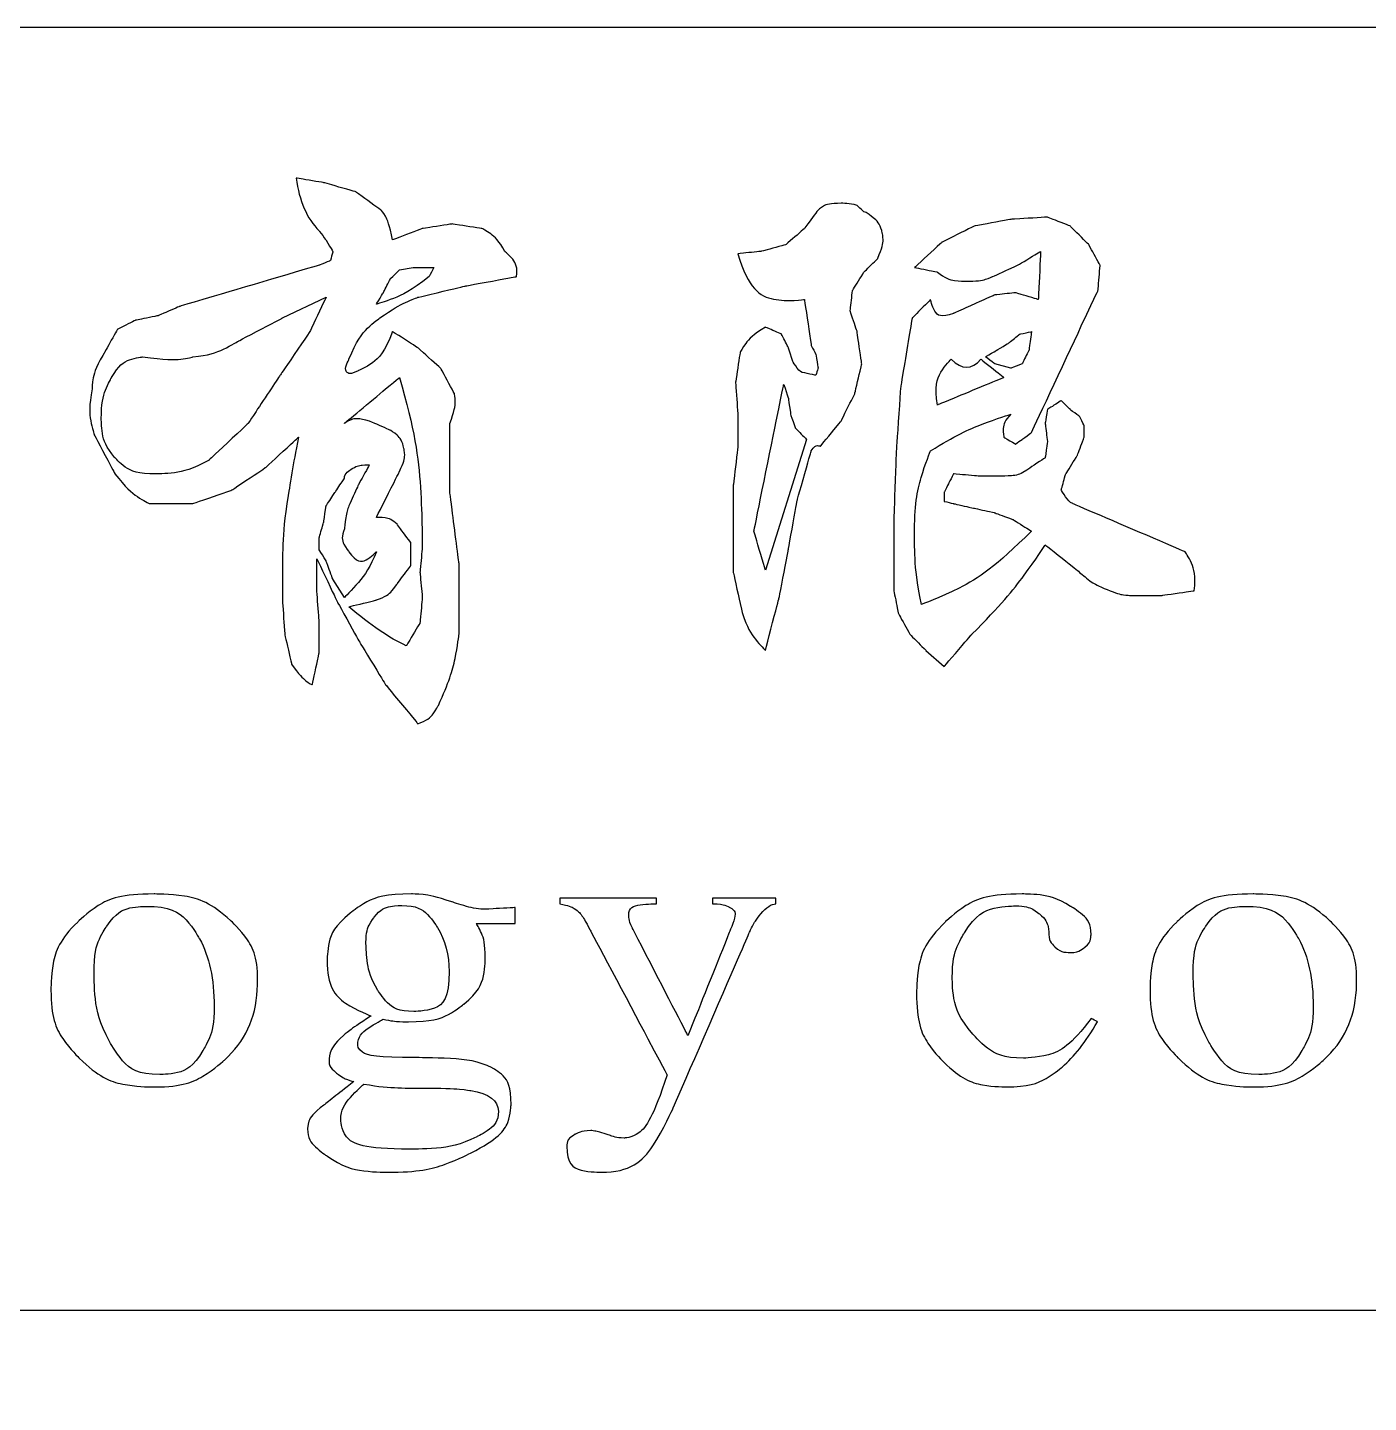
# Model space of a CAD drawing. Header units: millimetres. Extents: x 538 to 2776, y 409 to 1056.
# Drawn here: x 970.41 to 979.95, y 420.96 to 430.74 of the extents above; entities that cross this region are included whole.
import ezdxf

# ---------------------------------------------------------------- set-up
doc = ezdxf.new("R2010")
doc.units = ezdxf.units.MM
doc.layers.add('DWG', color=7, linetype='Continuous')
doc.layers.add('layer 1', color=7, linetype='Continuous')

msp = doc.modelspace()

# ---------------------------------------------------------------- linework, layer by layer
at = {"layer": 'DWG', "linetype": 'ByBlock'}
msp.add_lwpolyline([(988.7912, 430.7424), (919.3691, 430.7424, 0.414214), (919.167, 430.5403), (919.167, 408.5864)], format="xyb", dxfattribs=at)
at = {"layer": 'DWG'}
msp.add_lwpolyline([(919.167, 421.6141), (988.7912, 421.6141)], dxfattribs=at)
at = {"layer": 'layer 1', "color": 0}
for points, knots in [([(972.4831, 429.2957), (972.3961, 429.3827), (972.3418, 429.5081), (972.3202, 429.671), (972.3202, 429.671), (972.3202, 429.671), (972.5158, 429.6382), (972.5158, 429.6382), (972.5158, 429.6382), (972.5158, 429.6382), (972.7441, 429.5728), (972.7441, 429.5728), (972.7441, 429.5728), (972.7441, 429.5728), (972.9237, 429.4426), (972.9237, 429.4426), (972.9237, 429.4426), (972.9565, 429.4099), (972.9836, 429.3389), (973.0052, 429.2303), (973.0052, 429.2303), (973.0052, 429.2303), (973.2175, 429.3118), (973.2175, 429.3118), (973.2175, 429.3118), (973.2175, 429.3118), (973.4298, 429.3445), (973.4298, 429.3445), (973.4298, 429.3445), (973.4298, 429.3445), (973.6414, 429.3118), (973.6414, 429.3118), (973.6414, 429.3118), (973.7068, 429.279), (973.7612, 429.2247), (973.805, 429.1489), (973.805, 429.1489), (973.8697, 429.0946), (973.8969, 429.0347), (973.8864, 428.9693), (973.8864, 428.9693), (973.8864, 428.9693), (973.5273, 428.9038), (973.5273, 428.9038), (973.5273, 428.9038), (973.5273, 428.9038), (973.1848, 428.8224), (973.1848, 428.8224), (973.1848, 428.8224), (973.0978, 428.7897), (973.008, 428.7409), (972.9154, 428.6755), (972.9154, 428.6755), (972.8228, 428.6101), (972.7497, 428.5126), (972.6954, 428.3817), (972.6954, 428.3817), (972.6738, 428.3386), (972.6682, 428.3087), (972.6787, 428.2919), (972.6787, 428.2919), (972.6898, 428.276), (972.717, 428.2787), (972.7608, 428.3003), (972.7608, 428.3003), (972.8694, 428.3442), (972.9509, 428.4361), (973.0052, 428.578), (973.0052, 428.578), (973.0052, 428.578), (973.1848, 428.4639), (973.1848, 428.4639), (973.1848, 428.4639), (973.1848, 428.4639), (973.3477, 428.317), (973.3477, 428.317), (973.3477, 428.317), (973.3477, 428.317), (973.4458, 428.1374), (973.4458, 428.1374), (973.4458, 428.1374), (973.457, 428.0831), (973.4458, 428.0121), (973.4131, 427.9251), (973.4131, 427.9251), (973.4131, 427.9251), (973.4131, 427.4357), (973.4131, 427.4357), (973.4131, 427.4357), (973.4131, 427.4357), (973.4785, 426.9297), (973.4785, 426.9297), (973.4785, 426.9297), (973.4785, 426.9297), (973.4785, 426.4243), (973.4785, 426.4243), (973.4785, 426.4243), (973.457, 426.2503), (973.4075, 426.0818), (973.3316, 425.9182), (973.3316, 425.9182), (973.2989, 425.8535), (973.2502, 425.8096), (973.1848, 425.7881), (973.1848, 425.7881), (973.1848, 425.7881), (972.9565, 426.0651), (972.9565, 426.0651), (972.9565, 426.0651), (972.9565, 426.0651), (972.7769, 426.3589), (972.7769, 426.3589), (972.7769, 426.3589), (972.7769, 426.3589), (972.614, 426.6526), (972.614, 426.6526), (972.614, 426.6526), (972.614, 426.6526), (972.4671, 426.9624), (972.4671, 426.9624), (972.4671, 426.9624), (972.4671, 426.9624), (972.4671, 426.7341), (972.4671, 426.7341), (972.4671, 426.7341), (972.4671, 426.7341), (972.4831, 426.5218), (972.4831, 426.5218), (972.4831, 426.5218), (972.4831, 426.5218), (972.4831, 426.2934), (972.4831, 426.2934), (972.4831, 426.2934), (972.4831, 426.2934), (972.4344, 426.0651), (972.4344, 426.0651), (972.4344, 426.0651), (972.3905, 426.0867), (972.3418, 426.1361), (972.2875, 426.212), (972.2875, 426.212), (972.2875, 426.212), (972.2388, 426.4243), (972.2388, 426.4243), (972.2388, 426.4243), (972.2388, 426.4243), (972.2221, 426.6686), (972.2221, 426.6686), (972.2221, 426.6686), (972.2221, 426.6686), (972.2221, 426.881), (972.2221, 426.881), (972.2221, 426.881), (972.2221, 427.0661), (972.236, 427.2429), (972.2631, 427.4114), (972.2631, 427.4114), (972.2903, 427.5798), (972.3146, 427.7184), (972.3362, 427.827), (972.3362, 427.827), (972.3362, 427.827), (972.1079, 427.6153), (972.1079, 427.6153), (972.1079, 427.6153), (972.1079, 427.6153), (971.8635, 427.4518), (971.8635, 427.4518), (971.8635, 427.4518), (971.8635, 427.4518), (971.5858, 427.3543), (971.5858, 427.3543), (971.5858, 427.3543), (971.5858, 427.3543), (971.276, 427.3543), (971.276, 427.3543), (971.276, 427.3543), (971.189, 427.3975), (971.1076, 427.4685), (971.031, 427.5659), (971.031, 427.5659), (971.031, 427.5659), (970.8841, 427.8437), (970.8841, 427.8437), (970.8841, 427.8437), (970.8514, 427.9418), (970.8466, 428.0504), (970.8681, 428.1701), (970.8681, 428.1701), (970.8681, 428.246), (970.9008, 428.3386), (970.9663, 428.4472), (970.9663, 428.4472), (970.9663, 428.4472), (971.0477, 428.5941), (971.0477, 428.5941), (971.0477, 428.5941), (971.0477, 428.5941), (971.1779, 428.6595), (971.1779, 428.6595), (971.1779, 428.6595), (971.1779, 428.6595), (971.3415, 428.6922), (971.3415, 428.6922), (971.3415, 428.6922), (971.3415, 428.6922), (971.4884, 428.757), (971.4884, 428.757), (971.4884, 428.757), (971.4884, 428.757), (972.4831, 429.0507), (972.4831, 429.0507), (972.4831, 429.0507), (972.4831, 429.0507), (972.5645, 429.0834), (972.5645, 429.0834), (972.5645, 429.0834), (972.5645, 429.0834), (972.5812, 429.1489), (972.5812, 429.1489), (972.5812, 429.1489), (972.5812, 429.1489), (972.5325, 429.2303), (972.5325, 429.2303), (972.5325, 429.2303), (972.5325, 429.2303), (972.4831, 429.2957), (972.4831, 429.2957)], [0, 0, 0, 0, 0.017544, 0.017544, 0.017544, 0.026316, 0.035088, 0.035088, 0.035088, 0.04386, 0.052632, 0.052632, 0.052632, 0.061404, 0.070175, 0.070175, 0.070175, 0.078947, 0.087719, 0.087719, 0.087719, 0.096491, 0.105263, 0.105263, 0.105263, 0.114035, 0.122807, 0.122807, 0.122807, 0.131579, 0.140351, 0.140351, 0.140351, 0.149123, 0.157895, 0.157895, 0.157895, 0.166667, 0.175439, 0.175439, 0.175439, 0.184211, 0.192982, 0.192982, 0.192982, 0.201754, 0.210526, 0.210526, 0.210526, 0.219298, 0.22807, 0.22807, 0.22807, 0.236842, 0.245614, 0.245614, 0.245614, 0.254386, 0.263158, 0.263158, 0.263158, 0.27193, 0.280702, 0.280702, 0.280702, 0.289474, 0.298246, 0.298246, 0.298246, 0.307018, 0.315789, 0.315789, 0.315789, 0.324561, 0.333333, 0.333333, 0.333333, 0.342105, 0.350877, 0.350877, 0.350877, 0.359649, 0.368421, 0.368421, 0.368421, 0.377193, 0.385965, 0.385965, 0.385965, 0.394737, 0.403509, 0.403509, 0.403509, 0.412281, 0.421053, 0.421053, 0.421053, 0.429825, 0.438596, 0.438596, 0.438596, 0.447368, 0.45614, 0.45614, 0.45614, 0.464912, 0.473684, 0.473684, 0.473684, 0.482456, 0.491228, 0.491228, 0.491228, 0.5, 0.508772, 0.508772, 0.508772, 0.517544, 0.526316, 0.526316, 0.526316, 0.535088, 0.54386, 0.54386, 0.54386, 0.552632, 0.561404, 0.561404, 0.561404, 0.570175, 0.578947, 0.578947, 0.578947, 0.587719, 0.596491, 0.596491, 0.596491, 0.605263, 0.614035, 0.614035, 0.614035, 0.622807, 0.631579, 0.631579, 0.631579, 0.640351, 0.649123, 0.649123, 0.649123, 0.657895, 0.666667, 0.666667, 0.666667, 0.675439, 0.684211, 0.684211, 0.684211, 0.692982, 0.701754, 0.701754, 0.701754, 0.710526, 0.719298, 0.719298, 0.719298, 0.72807, 0.736842, 0.736842, 0.736842, 0.745614, 0.754386, 0.754386, 0.754386, 0.763158, 0.77193, 0.77193, 0.77193, 0.780702, 0.789474, 0.789474, 0.789474, 0.798246, 0.807018, 0.807018, 0.807018, 0.815789, 0.824561, 0.824561, 0.824561, 0.833333, 0.842105, 0.842105, 0.842105, 0.850877, 0.859649, 0.859649, 0.859649, 0.868421, 0.877193, 0.877193, 0.877193, 0.885965, 0.894737, 0.894737, 0.894737, 0.903509, 0.912281, 0.912281, 0.912281, 0.921053, 0.929825, 0.929825, 0.929825, 0.938596, 0.947368, 0.947368, 0.947368, 0.95614, 0.964912, 0.964912, 0.964912, 0.973684, 0.982456, 0.982456, 0.982456, 0.991228, 1, 1, 1, 1]), ([(975.4624, 427.7622), (975.4624, 427.7622), (975.4624, 427.9905), (975.4624, 427.9905), (975.4624, 427.9905), (975.4624, 427.9905), (975.4457, 428.2189), (975.4457, 428.2189), (975.4457, 428.2189), (975.4457, 428.2189), (975.4784, 428.4312), (975.4784, 428.4312), (975.4784, 428.4312), (975.5112, 428.4959), (975.571, 428.5558), (975.658, 428.6101), (975.658, 428.6101), (975.658, 428.6101), (975.7722, 428.5613), (975.7722, 428.5613), (975.7722, 428.5613), (975.7722, 428.5613), (975.8216, 428.4639), (975.8216, 428.4639), (975.8216, 428.4639), (975.8216, 428.4639), (975.8536, 428.3658), (975.8536, 428.3658), (975.8536, 428.3658), (975.8864, 428.3114), (975.9135, 428.2843), (975.9358, 428.2843), (975.9358, 428.2843), (975.9358, 428.2843), (976.0172, 428.2676), (976.0172, 428.2676), (976.0172, 428.2676), (976.0172, 428.2676), (976.0332, 428.317), (976.0332, 428.317), (976.0332, 428.317), (976.0332, 428.317), (976.0172, 428.4145), (976.0172, 428.4145), (976.0172, 428.4145), (976.0172, 428.4145), (975.9845, 428.4799), (975.9845, 428.4799), (975.9845, 428.4799), (975.9845, 428.4799), (975.9358, 428.8064), (975.9358, 428.8064), (975.9358, 428.8064), (975.6963, 428.7737), (975.5383, 428.8822), (975.4624, 429.1322), (975.4624, 429.1322), (975.4624, 429.1322), (975.6253, 429.1489), (975.6253, 429.1489), (975.6253, 429.1489), (975.6253, 429.1489), (975.8049, 429.1976), (975.8049, 429.1976), (975.8049, 429.1976), (975.8049, 429.1976), (975.9358, 429.3118), (975.9358, 429.3118), (975.9358, 429.3118), (975.9358, 429.3118), (976.0332, 429.4426), (976.0332, 429.4426), (976.0332, 429.4426), (976.066, 429.4753), (976.1202, 429.4914), (976.1968, 429.4914), (976.1968, 429.4914), (976.24, 429.4914), (976.2782, 429.4858), (976.311, 429.4753), (976.311, 429.4753), (976.3437, 429.4426), (976.3653, 429.4259), (976.3757, 429.4259), (976.3757, 429.4259), (976.4411, 429.3827), (976.4794, 429.334), (976.4899, 429.279), (976.4899, 429.279), (976.501, 429.2359), (976.4899, 429.176), (976.4578, 429.1001), (976.4578, 429.1001), (976.4578, 429.1001), (976.3597, 429.002), (976.3597, 429.002), (976.3597, 429.002), (976.3597, 429.002), (976.2782, 428.8711), (976.2782, 428.8711), (976.2782, 428.8711), (976.2782, 428.8711), (976.2615, 428.7249), (976.2615, 428.7249), (976.2615, 428.7249), (976.2615, 428.7249), (976.311, 428.578), (976.311, 428.578), (976.311, 428.578), (976.311, 428.578), (976.3437, 428.3491), (976.3437, 428.3491), (976.3437, 428.3491), (976.3437, 428.3491), (976.2943, 428.1374), (976.2943, 428.1374), (976.2943, 428.1374), (976.2943, 428.1374), (976.1968, 427.9418), (976.1968, 427.9418), (976.1968, 427.9418), (976.1968, 427.9418), (976.0499, 427.7622), (976.0499, 427.7622), (976.0499, 427.7622), (976.0277, 427.7727), (976.0061, 427.7622), (975.9845, 427.7295), (975.9845, 427.7295), (975.9845, 427.7295), (975.8864, 427.387), (975.8864, 427.387), (975.8864, 427.387), (975.8864, 427.387), (975.8216, 427.0278), (975.8216, 427.0278), (975.8216, 427.0278), (975.8216, 427.0278), (975.7562, 426.6853), (975.7562, 426.6853), (975.7562, 426.6853), (975.7562, 426.6853), (975.658, 426.3101), (975.658, 426.3101), (975.658, 426.3101), (975.5822, 426.386), (975.5279, 426.473), (975.4951, 426.5712), (975.4951, 426.5712), (975.4951, 426.5712), (975.4297, 426.8649), (975.4297, 426.8649), (975.4297, 426.8649), (975.4297, 426.8649), (975.4297, 427.1747), (975.4297, 427.1747), (975.4297, 427.1747), (975.4297, 427.1747), (975.4297, 427.4845), (975.4297, 427.4845), (975.4297, 427.4845), (975.4297, 427.4845), (975.4624, 427.7622), (975.4624, 427.7622)], [0, 0, 0, 0, 0.02439, 0.02439, 0.02439, 0.036585, 0.04878, 0.04878, 0.04878, 0.060976, 0.073171, 0.073171, 0.073171, 0.085366, 0.097561, 0.097561, 0.097561, 0.109756, 0.121951, 0.121951, 0.121951, 0.134146, 0.146341, 0.146341, 0.146341, 0.158537, 0.170732, 0.170732, 0.170732, 0.182927, 0.195122, 0.195122, 0.195122, 0.207317, 0.219512, 0.219512, 0.219512, 0.231707, 0.243902, 0.243902, 0.243902, 0.256098, 0.268293, 0.268293, 0.268293, 0.280488, 0.292683, 0.292683, 0.292683, 0.304878, 0.317073, 0.317073, 0.317073, 0.329268, 0.341463, 0.341463, 0.341463, 0.353659, 0.365854, 0.365854, 0.365854, 0.378049, 0.390244, 0.390244, 0.390244, 0.402439, 0.414634, 0.414634, 0.414634, 0.426829, 0.439024, 0.439024, 0.439024, 0.45122, 0.463415, 0.463415, 0.463415, 0.47561, 0.487805, 0.487805, 0.487805, 0.5, 0.512195, 0.512195, 0.512195, 0.52439, 0.536585, 0.536585, 0.536585, 0.54878, 0.560976, 0.560976, 0.560976, 0.573171, 0.585366, 0.585366, 0.585366, 0.597561, 0.609756, 0.609756, 0.609756, 0.621951, 0.634146, 0.634146, 0.634146, 0.646341, 0.658537, 0.658537, 0.658537, 0.670732, 0.682927, 0.682927, 0.682927, 0.695122, 0.707317, 0.707317, 0.707317, 0.719512, 0.731707, 0.731707, 0.731707, 0.743902, 0.756098, 0.756098, 0.756098, 0.768293, 0.780488, 0.780488, 0.780488, 0.792683, 0.804878, 0.804878, 0.804878, 0.817073, 0.829268, 0.829268, 0.829268, 0.841463, 0.853659, 0.853659, 0.853659, 0.865854, 0.878049, 0.878049, 0.878049, 0.890244, 0.902439, 0.902439, 0.902439, 0.914634, 0.926829, 0.926829, 0.926829, 0.939024, 0.95122, 0.95122, 0.95122, 0.963415, 0.97561, 0.97561, 0.97561, 0.987805, 1, 1, 1, 1]), ([(976.9305, 426.196), (976.9305, 426.196), (976.8003, 426.3101), (976.8003, 426.3101), (976.8003, 426.3101), (976.8003, 426.3101), (976.6862, 426.4243), (976.6862, 426.4243), (976.6862, 426.4243), (976.6862, 426.4243), (976.6047, 426.5712), (976.6047, 426.5712), (976.6047, 426.5712), (976.6047, 426.5712), (976.572, 426.7341), (976.572, 426.7341), (976.572, 426.7341), (976.572, 426.7341), (976.572, 427.2402), (976.572, 427.2402), (976.572, 427.2402), (976.572, 427.2402), (976.588, 427.7128), (976.588, 427.7128), (976.588, 427.7128), (976.588, 427.7128), (976.6207, 428.1862), (976.6207, 428.1862), (976.6207, 428.1862), (976.6207, 428.1862), (976.7022, 428.6755), (976.7022, 428.6755), (976.7022, 428.6755), (976.7022, 428.6755), (976.8331, 428.8064), (976.8331, 428.8064), (976.8331, 428.8064), (976.8546, 428.7082), (976.9089, 428.6755), (976.9959, 428.7082), (976.9959, 428.7082), (976.9959, 428.7082), (977.1428, 428.7737), (977.1428, 428.7737), (977.1428, 428.7737), (977.1428, 428.7737), (977.2897, 428.8391), (977.2897, 428.8391), (977.2897, 428.8391), (977.2897, 428.8391), (977.4366, 428.8551), (977.4366, 428.8551), (977.4366, 428.8551), (977.4366, 428.8551), (977.5995, 428.8064), (977.5995, 428.8064), (977.5995, 428.8064), (977.5995, 428.8064), (977.6162, 429.1489), (977.6162, 429.1489), (977.6162, 429.1489), (977.6162, 429.1489), (977.4526, 429.0507), (977.4526, 429.0507), (977.4526, 429.0507), (977.4526, 429.0507), (977.273, 428.9693), (977.273, 428.9693), (977.273, 428.9693), (977.2298, 428.9477), (977.1644, 428.9366), (977.0774, 428.9366), (977.0774, 428.9366), (977.0015, 428.9366), (976.9361, 428.9581), (976.8818, 429.002), (976.8818, 429.002), (976.8818, 429.002), (976.7189, 429.0347), (976.7189, 429.0347), (976.7189, 429.0347), (976.7189, 429.0347), (976.9145, 429.2143), (976.9145, 429.2143), (976.9145, 429.2143), (976.9145, 429.2143), (977.1428, 429.3285), (977.1428, 429.3285), (977.1428, 429.3285), (977.1428, 429.3285), (977.4039, 429.3772), (977.4039, 429.3772), (977.4039, 429.3772), (977.4039, 429.3772), (977.6649, 429.3932), (977.6649, 429.3932), (977.6649, 429.3932), (977.6649, 429.3932), (977.8278, 429.3285), (977.8278, 429.3285), (977.8278, 429.3285), (977.8278, 429.3285), (977.9587, 429.1976), (977.9587, 429.1976), (977.9587, 429.1976), (977.9587, 429.1976), (978.0401, 429.0507), (978.0401, 429.0507), (978.0401, 429.0507), (978.0401, 429.0507), (978.0241, 428.8711), (978.0241, 428.8711), (978.0241, 428.8711), (978.0241, 428.8711), (977.5508, 427.8597), (977.5508, 427.8597), (977.5508, 427.8597), (977.5508, 427.8597), (977.4853, 427.8109), (977.4853, 427.8109), (977.4853, 427.8109), (977.4853, 427.8109), (977.4366, 427.7782), (977.4366, 427.7782), (977.4366, 427.7782), (977.4366, 427.7782), (977.3551, 427.827), (977.3551, 427.827), (977.3551, 427.827), (977.344, 427.8924), (977.36, 427.9467), (977.4039, 427.9905), (977.4039, 427.9905), (977.1971, 427.9251), (977.0071, 427.8381), (976.8331, 427.7295), (976.8331, 427.7295), (976.7565, 427.5444), (976.7189, 427.3432), (976.7189, 427.126), (976.7189, 427.126), (976.7189, 426.9624), (976.7349, 426.7995), (976.7676, 426.6366), (976.7676, 426.6366), (977.0398, 426.7341), (977.3008, 426.9081), (977.5508, 427.1587), (977.5508, 427.1587), (977.5508, 427.1587), (977.4199, 427.2402), (977.4199, 427.2402), (977.4199, 427.2402), (977.4199, 427.2402), (977.2897, 427.2889), (977.2897, 427.2889), (977.2897, 427.2889), (977.2897, 427.2889), (977.1428, 427.3216), (977.1428, 427.3216), (977.1428, 427.3216), (977.1428, 427.3216), (976.9959, 427.3543), (976.9959, 427.3543), (976.9959, 427.3543), (976.9959, 427.3543), (976.9305, 427.3703), (976.9305, 427.3703), (976.9305, 427.3703), (976.9305, 427.3703), (976.9305, 427.4357), (976.9305, 427.4357), (976.9305, 427.4357), (976.9305, 427.4357), (976.9632, 427.5012), (976.9632, 427.5012), (976.9632, 427.5012), (976.9632, 427.5012), (976.9959, 427.5659), (976.9959, 427.5659), (976.9959, 427.5659), (976.9959, 427.5659), (977.1755, 427.5499), (977.1755, 427.5499), (977.1755, 427.5499), (977.1755, 427.5499), (977.3384, 427.5499), (977.3384, 427.5499), (977.3384, 427.5499), (977.415, 427.5499), (977.4693, 427.5611), (977.502, 427.5826), (977.502, 427.5826), (977.502, 427.5826), (977.6489, 427.6808), (977.6489, 427.6808), (977.6489, 427.6808), (977.6489, 427.6808), (977.6649, 427.7949), (977.6649, 427.7949), (977.6649, 427.7949), (977.6649, 427.7949), (977.6489, 427.9251), (977.6489, 427.9251), (977.6489, 427.9251), (977.6489, 427.9251), (977.6649, 428.0233), (977.6649, 428.0233), (977.6649, 428.0233), (977.6649, 428.0233), (977.763, 428.088), (977.763, 428.088), (977.763, 428.088), (977.763, 428.088), (977.8278, 428.0233), (977.8278, 428.0233), (977.8278, 428.0233), (977.8278, 428.0233), (977.8932, 427.9738), (977.8932, 427.9738), (977.8932, 427.9738), (977.8932, 427.9738), (977.9259, 427.9091), (977.9259, 427.9091), (977.9259, 427.9091), (977.9259, 427.9091), (977.9259, 427.827), (977.9259, 427.827), (977.9259, 427.827), (977.9259, 427.827), (977.8772, 427.6968), (977.8772, 427.6968), (977.8772, 427.6968), (977.8772, 427.6968), (977.7951, 427.5659), (977.7951, 427.5659), (977.7951, 427.5659), (977.7951, 427.5659), (977.763, 427.4518), (977.763, 427.4518), (977.763, 427.4518), (977.7951, 427.3975), (977.8229, 427.3648), (977.8445, 427.3543), (977.8445, 427.3543), (977.8445, 427.3543), (978.6436, 427.0118), (978.6436, 427.0118), (978.6436, 427.0118), (978.6979, 426.9352), (978.7202, 426.8427), (978.7091, 426.7341), (978.7091, 426.7341), (978.7091, 426.7341), (978.4807, 426.7014), (978.4807, 426.7014), (978.4807, 426.7014), (978.4807, 426.7014), (978.2524, 426.7014), (978.2524, 426.7014), (978.2524, 426.7014), (978.2086, 426.7014), (978.1543, 426.7153), (978.0888, 426.7424), (978.0888, 426.7424), (978.0241, 426.7696), (977.9747, 426.7967), (977.942, 426.8239), (977.942, 426.8239), (977.9099, 426.851), (977.8876, 426.8698), (977.8772, 426.881), (977.8772, 426.881), (977.8772, 426.881), (977.6489, 427.0606), (977.6489, 427.0606), (977.6489, 427.0606), (977.5069, 426.8427), (977.3329, 426.631), (977.1268, 426.4243), (977.1268, 426.4243), (977.1268, 426.4243), (976.9305, 426.196), (976.9305, 426.196)], [0, 0, 0, 0, 0.014085, 0.014085, 0.014085, 0.021127, 0.028169, 0.028169, 0.028169, 0.035211, 0.042254, 0.042254, 0.042254, 0.049296, 0.056338, 0.056338, 0.056338, 0.06338, 0.070423, 0.070423, 0.070423, 0.077465, 0.084507, 0.084507, 0.084507, 0.091549, 0.098592, 0.098592, 0.098592, 0.105634, 0.112676, 0.112676, 0.112676, 0.119718, 0.126761, 0.126761, 0.126761, 0.133803, 0.140845, 0.140845, 0.140845, 0.147887, 0.15493, 0.15493, 0.15493, 0.161972, 0.169014, 0.169014, 0.169014, 0.176056, 0.183099, 0.183099, 0.183099, 0.190141, 0.197183, 0.197183, 0.197183, 0.204225, 0.211268, 0.211268, 0.211268, 0.21831, 0.225352, 0.225352, 0.225352, 0.232394, 0.239437, 0.239437, 0.239437, 0.246479, 0.253521, 0.253521, 0.253521, 0.260563, 0.267606, 0.267606, 0.267606, 0.274648, 0.28169, 0.28169, 0.28169, 0.288732, 0.295775, 0.295775, 0.295775, 0.302817, 0.309859, 0.309859, 0.309859, 0.316901, 0.323944, 0.323944, 0.323944, 0.330986, 0.338028, 0.338028, 0.338028, 0.34507, 0.352113, 0.352113, 0.352113, 0.359155, 0.366197, 0.366197, 0.366197, 0.373239, 0.380282, 0.380282, 0.380282, 0.387324, 0.394366, 0.394366, 0.394366, 0.401408, 0.408451, 0.408451, 0.408451, 0.415493, 0.422535, 0.422535, 0.422535, 0.429577, 0.43662, 0.43662, 0.43662, 0.443662, 0.450704, 0.450704, 0.450704, 0.457746, 0.464789, 0.464789, 0.464789, 0.471831, 0.478873, 0.478873, 0.478873, 0.485915, 0.492958, 0.492958, 0.492958, 0.5, 0.507042, 0.507042, 0.507042, 0.514085, 0.521127, 0.521127, 0.521127, 0.528169, 0.535211, 0.535211, 0.535211, 0.542254, 0.549296, 0.549296, 0.549296, 0.556338, 0.56338, 0.56338, 0.56338, 0.570423, 0.577465, 0.577465, 0.577465, 0.584507, 0.591549, 0.591549, 0.591549, 0.598592, 0.605634, 0.605634, 0.605634, 0.612676, 0.619718, 0.619718, 0.619718, 0.626761, 0.633803, 0.633803, 0.633803, 0.640845, 0.647887, 0.647887, 0.647887, 0.65493, 0.661972, 0.661972, 0.661972, 0.669014, 0.676056, 0.676056, 0.676056, 0.683099, 0.690141, 0.690141, 0.690141, 0.697183, 0.704225, 0.704225, 0.704225, 0.711268, 0.71831, 0.71831, 0.71831, 0.725352, 0.732394, 0.732394, 0.732394, 0.739437, 0.746479, 0.746479, 0.746479, 0.753521, 0.760563, 0.760563, 0.760563, 0.767606, 0.774648, 0.774648, 0.774648, 0.78169, 0.788732, 0.788732, 0.788732, 0.795775, 0.802817, 0.802817, 0.802817, 0.809859, 0.816901, 0.816901, 0.816901, 0.823944, 0.830986, 0.830986, 0.830986, 0.838028, 0.84507, 0.84507, 0.84507, 0.852113, 0.859155, 0.859155, 0.859155, 0.866197, 0.873239, 0.873239, 0.873239, 0.880282, 0.887324, 0.887324, 0.887324, 0.894366, 0.901408, 0.901408, 0.901408, 0.908451, 0.915493, 0.915493, 0.915493, 0.922535, 0.929577, 0.929577, 0.929577, 0.93662, 0.943662, 0.943662, 0.943662, 0.950704, 0.957746, 0.957746, 0.957746, 0.964789, 0.971831, 0.971831, 0.971831, 0.978873, 0.985915, 0.985915, 0.985915, 0.992958, 1, 1, 1, 1]), ([(973.152, 429.0347), (973.152, 429.0347), (973.0546, 429.018), (973.0546, 429.018), (973.0546, 429.018), (973.0546, 429.018), (972.9892, 428.9533), (972.9892, 428.9533), (972.9892, 428.9533), (972.9892, 428.9533), (972.9398, 428.8551), (972.9398, 428.8551), (972.9398, 428.8551), (972.9398, 428.8551), (972.891, 428.7737), (972.891, 428.7737), (972.891, 428.7737), (973.0107, 428.8064), (973.1361, 428.8711), (973.2662, 428.9693), (973.2662, 428.9693), (973.2662, 428.9693), (973.2989, 429.0347), (973.2989, 429.0347), (973.2989, 429.0347), (973.2989, 429.0347), (973.2175, 429.0347), (973.2175, 429.0347), (973.2175, 429.0347), (973.2175, 429.0347), (973.152, 429.0347), (973.152, 429.0347)], [0, 0, 0, 0, 0.125, 0.125, 0.125, 0.1875, 0.25, 0.25, 0.25, 0.3125, 0.375, 0.375, 0.375, 0.4375, 0.5, 0.5, 0.5, 0.5625, 0.625, 0.625, 0.625, 0.6875, 0.75, 0.75, 0.75, 0.8125, 0.875, 0.875, 0.875, 0.9375, 1, 1, 1, 1]), ([(972.5325, 428.8224), (972.5325, 428.8224), (972.2221, 428.6755), (972.2221, 428.6755), (972.2221, 428.6755), (972.2221, 428.6755), (971.9123, 428.5126), (971.9123, 428.5126), (971.9123, 428.5126), (971.8037, 428.4472), (971.6944, 428.4089), (971.5858, 428.3985), (971.5858, 428.3985), (971.5099, 428.3769), (971.3902, 428.3769), (971.2273, 428.3985), (971.2273, 428.3985), (971.1292, 428.3873), (971.0554, 428.3386), (971.0067, 428.2516), (971.0067, 428.2516), (970.9579, 428.1646), (970.9336, 428.0664), (970.9336, 427.9578), (970.9336, 427.9578), (970.9336, 427.8492), (970.9663, 427.7566), (971.031, 427.6808), (971.031, 427.6808), (971.0964, 427.6042), (971.1946, 427.5659), (971.3248, 427.5659), (971.3248, 427.5659), (971.4556, 427.5659), (971.5802, 427.5986), (971.7, 427.6641), (971.7, 427.6641), (971.7, 427.6641), (971.9777, 427.9251), (971.9777, 427.9251), (971.9777, 427.9251), (971.9777, 427.9251), (972.206, 428.2676), (972.206, 428.2676), (972.206, 428.2676), (972.206, 428.2676), (972.4177, 428.578), (972.4177, 428.578), (972.4177, 428.578), (972.4177, 428.578), (972.5325, 428.8224), (972.5325, 428.8224)], [0, 0, 0, 0, 0.076923, 0.076923, 0.076923, 0.115385, 0.153846, 0.153846, 0.153846, 0.192308, 0.230769, 0.230769, 0.230769, 0.269231, 0.307692, 0.307692, 0.307692, 0.346154, 0.384615, 0.384615, 0.384615, 0.423077, 0.461538, 0.461538, 0.461538, 0.5, 0.538462, 0.538462, 0.538462, 0.576923, 0.615385, 0.615385, 0.615385, 0.653846, 0.692308, 0.692308, 0.692308, 0.730769, 0.769231, 0.769231, 0.769231, 0.807692, 0.846154, 0.846154, 0.846154, 0.884615, 0.923077, 0.923077, 0.923077, 0.961538, 1, 1, 1, 1]), ([(977.2897, 428.3491), (977.2897, 428.3491), (977.4039, 428.317), (977.4039, 428.317), (977.4039, 428.317), (977.4039, 428.317), (977.4853, 428.3491), (977.4853, 428.3491), (977.4853, 428.3491), (977.4853, 428.3491), (977.534, 428.4472), (977.534, 428.4472), (977.534, 428.4472), (977.534, 428.4472), (977.5508, 428.578), (977.5508, 428.578), (977.5508, 428.578), (977.5508, 428.578), (977.4693, 428.5613), (977.4693, 428.5613), (977.4693, 428.5613), (977.4693, 428.5613), (977.3879, 428.4959), (977.3879, 428.4959), (977.3879, 428.4959), (977.3879, 428.4959), (977.3057, 428.4472), (977.3057, 428.4472), (977.3057, 428.4472), (977.3057, 428.4472), (977.2243, 428.3985), (977.2243, 428.3985), (977.2243, 428.3985), (977.2243, 428.3985), (977.2897, 428.3491), (977.2897, 428.3491)], [0, 0, 0, 0, 0.111111, 0.111111, 0.111111, 0.166667, 0.222222, 0.222222, 0.222222, 0.277778, 0.333333, 0.333333, 0.333333, 0.388889, 0.444444, 0.444444, 0.444444, 0.5, 0.555556, 0.555556, 0.555556, 0.611111, 0.666667, 0.666667, 0.666667, 0.722222, 0.777778, 0.777778, 0.777778, 0.833333, 0.888889, 0.888889, 0.888889, 0.944444, 1, 1, 1, 1]), ([(977.1916, 428.3817), (977.1268, 428.3059), (977.0558, 428.3059), (976.9799, 428.3817), (976.9799, 428.3817), (976.8929, 428.2947), (976.8602, 428.1862), (976.8818, 428.056), (976.8818, 428.056), (976.8818, 428.056), (977.3551, 428.2516), (977.3551, 428.2516), (977.3551, 428.2516), (977.3551, 428.2516), (977.1916, 428.3817), (977.1916, 428.3817)], [0, 0, 0, 0, 0.25, 0.25, 0.25, 0.375, 0.5, 0.5, 0.5, 0.625, 0.75, 0.75, 0.75, 0.875, 1, 1, 1, 1]), ([(972.6954, 426.6199), (972.8478, 426.4897), (972.9836, 426.3972), (973.1033, 426.3429), (973.1033, 426.3429), (973.1033, 426.3429), (973.2008, 426.5057), (973.2008, 426.5057), (973.2008, 426.5057), (973.2008, 426.5057), (973.2175, 426.6853), (973.2175, 426.6853), (973.2175, 426.6853), (973.2175, 426.6853), (973.2008, 426.8649), (973.2008, 426.8649), (973.2008, 426.8649), (973.2008, 426.8649), (973.2175, 427.0439), (973.2175, 427.0439), (973.2175, 427.0439), (973.2175, 427.4789), (973.1632, 427.882), (973.0546, 428.2516), (973.0546, 428.2516), (973.0546, 428.2516), (972.6627, 427.9251), (972.6627, 427.9251), (972.6627, 427.9251), (972.7065, 427.9578), (972.7657, 427.9634), (972.8423, 427.9418), (972.8423, 427.9418), (972.8423, 427.9418), (972.9892, 427.8764), (972.9892, 427.8764), (972.9892, 427.8764), (973.0435, 427.8437), (973.0762, 427.7998), (973.0866, 427.7455), (973.0866, 427.7455), (973.0978, 427.7024), (973.0866, 427.6481), (973.0546, 427.5826), (973.0546, 427.5826), (973.0546, 427.5826), (972.891, 427.2561), (972.891, 427.2561), (972.891, 427.2561), (972.9565, 427.2561), (973.0052, 427.2402), (973.0379, 427.2074), (973.0379, 427.2074), (973.0379, 427.2074), (973.1361, 427.0765), (973.1361, 427.0765), (973.1361, 427.0765), (973.1361, 427.0765), (973.1361, 426.9137), (973.1361, 426.9137), (973.1361, 426.9137), (973.1361, 426.9137), (973.0379, 426.7828), (973.0379, 426.7828), (973.0379, 426.7828), (973.0052, 426.7285), (972.9565, 426.6909), (972.891, 426.6686), (972.891, 426.6686), (972.891, 426.6686), (972.6954, 426.6199), (972.6954, 426.6199)], [0, 0, 0, 0, 0.055556, 0.055556, 0.055556, 0.083333, 0.111111, 0.111111, 0.111111, 0.138889, 0.166667, 0.166667, 0.166667, 0.194444, 0.222222, 0.222222, 0.222222, 0.25, 0.277778, 0.277778, 0.277778, 0.305556, 0.333333, 0.333333, 0.333333, 0.361111, 0.388889, 0.388889, 0.388889, 0.416667, 0.444444, 0.444444, 0.444444, 0.472222, 0.5, 0.5, 0.5, 0.527778, 0.555556, 0.555556, 0.555556, 0.583333, 0.611111, 0.611111, 0.611111, 0.638889, 0.666667, 0.666667, 0.666667, 0.694444, 0.722222, 0.722222, 0.722222, 0.75, 0.777778, 0.777778, 0.777778, 0.805556, 0.833333, 0.833333, 0.833333, 0.861111, 0.888889, 0.888889, 0.888889, 0.916667, 0.944444, 0.944444, 0.944444, 0.972222, 1, 1, 1, 1]), ([(975.658, 426.881), (975.658, 426.881), (975.9518, 427.8109), (975.9518, 427.8109), (975.9518, 427.8109), (975.9518, 427.8109), (975.8703, 427.8924), (975.8703, 427.8924), (975.8703, 427.8924), (975.8703, 427.8924), (975.8376, 427.9905), (975.8376, 427.9905), (975.8376, 427.9905), (975.8376, 427.9905), (975.8216, 428.1047), (975.8216, 428.1047), (975.8216, 428.1047), (975.8216, 428.1047), (975.7889, 428.2029), (975.7889, 428.2029), (975.7889, 428.2029), (975.7889, 428.2029), (975.5766, 427.1587), (975.5766, 427.1587), (975.5766, 427.1587), (975.5766, 427.1587), (975.658, 426.881), (975.658, 426.881)], [0, 0, 0, 0, 0.142857, 0.142857, 0.142857, 0.214286, 0.285714, 0.285714, 0.285714, 0.357143, 0.428571, 0.428571, 0.428571, 0.5, 0.571429, 0.571429, 0.571429, 0.642857, 0.714286, 0.714286, 0.714286, 0.785714, 0.857143, 0.857143, 0.857143, 0.928571, 1, 1, 1, 1]), ([(972.5812, 426.8155), (972.5812, 426.8155), (972.6627, 426.6853), (972.6627, 426.6853), (972.6627, 426.6853), (972.7713, 426.7939), (972.8478, 426.9025), (972.891, 427.0118), (972.891, 427.0118), (972.8151, 426.9352), (972.7497, 426.9352), (972.6954, 427.0118), (972.6954, 427.0118), (972.6515, 427.0661), (972.6411, 427.1204), (972.6627, 427.1747), (972.6627, 427.1747), (972.6738, 427.2617), (972.6843, 427.316), (972.6954, 427.3376), (972.6954, 427.3376), (972.6954, 427.3376), (972.7608, 427.4845), (972.7608, 427.4845), (972.7608, 427.4845), (972.7608, 427.4845), (972.8423, 427.6314), (972.8423, 427.6314), (972.8423, 427.6314), (972.788, 427.6314), (972.7441, 427.6209), (972.7114, 427.5986), (972.7114, 427.5986), (972.6787, 427.577), (972.6627, 427.5555), (972.6627, 427.5339), (972.6627, 427.5339), (972.6627, 427.5339), (972.5973, 427.4357), (972.5973, 427.4357), (972.5973, 427.4357), (972.5973, 427.4357), (972.5325, 427.3376), (972.5325, 427.3376), (972.5325, 427.3376), (972.5325, 427.3376), (972.5158, 427.2234), (972.5158, 427.2234), (972.5158, 427.2234), (972.5158, 427.2234), (972.4831, 427.1093), (972.4831, 427.1093), (972.4831, 427.1093), (972.4831, 427.1093), (972.4831, 427.0278), (972.4831, 427.0278), (972.4831, 427.0278), (972.4831, 427.0278), (972.5325, 426.9464), (972.5325, 426.9464), (972.5325, 426.9464), (972.5325, 426.9464), (972.5812, 426.8155), (972.5812, 426.8155)], [0, 0, 0, 0, 0.0625, 0.0625, 0.0625, 0.09375, 0.125, 0.125, 0.125, 0.15625, 0.1875, 0.1875, 0.1875, 0.21875, 0.25, 0.25, 0.25, 0.28125, 0.3125, 0.3125, 0.3125, 0.34375, 0.375, 0.375, 0.375, 0.40625, 0.4375, 0.4375, 0.4375, 0.46875, 0.5, 0.5, 0.5, 0.53125, 0.5625, 0.5625, 0.5625, 0.59375, 0.625, 0.625, 0.625, 0.65625, 0.6875, 0.6875, 0.6875, 0.71875, 0.75, 0.75, 0.75, 0.78125, 0.8125, 0.8125, 0.8125, 0.84375, 0.875, 0.875, 0.875, 0.90625, 0.9375, 0.9375, 0.9375, 0.96875, 1, 1, 1, 1]), ([(972.0433, 423.8929), (972.0322, 423.6914), (971.9543, 423.5252), (971.8098, 423.3942), (971.8098, 423.3942), (971.6652, 423.2631), (971.4873, 423.1996), (971.276, 423.2035), (971.276, 423.2035), (971.0781, 423.2074), (970.9119, 423.2753), (970.7773, 423.4074), (970.7773, 423.4074), (970.6428, 423.5394), (970.5755, 423.7012), (970.5755, 423.8929), (970.5755, 423.8929), (970.5755, 424.0904), (970.6389, 424.2518), (970.7656, 424.377), (970.7656, 424.377), (970.8991, 424.51), (971.0804, 424.5765), (971.3094, 424.5765), (971.3094, 424.5765), (971.5362, 424.5765), (971.718, 424.5129), (971.8548, 424.3858), (971.8548, 424.3858), (971.9916, 424.2586), (972.0544, 424.0943), (972.0433, 423.8929)], [0, 0, 0, 0, 0.125, 0.125, 0.125, 0.1875, 0.25, 0.25, 0.25, 0.3125, 0.375, 0.375, 0.375, 0.4375, 0.5, 0.5, 0.5, 0.5625, 0.625, 0.625, 0.625, 0.6875, 0.75, 0.75, 0.75, 0.8125, 0.875, 0.875, 0.875, 0.9375, 1, 1, 1, 1]), ([(973.8785, 424.3652), (973.8785, 424.3652), (973.6017, 424.3652), (973.6017, 424.3652), (973.6017, 424.3652), (973.644, 424.3007), (973.6651, 424.2205), (973.6651, 424.1247), (973.6651, 424.1247), (973.6651, 423.9877), (973.6145, 423.8772), (973.5133, 423.7931), (973.5133, 423.7931), (973.4121, 423.7091), (973.2803, 423.667), (973.118, 423.667), (973.118, 423.667), (973.0557, 423.667), (972.9957, 423.6729), (972.9379, 423.6846), (972.9379, 423.6846), (972.8178, 423.6201), (972.7577, 423.5594), (972.7577, 423.5027), (972.7577, 423.5027), (972.7577, 423.4421), (972.8956, 423.4117), (973.1713, 423.4117), (973.1713, 423.4117), (973.4382, 423.4117), (973.6195, 423.3873), (973.7151, 423.3384), (973.7151, 423.3384), (973.8041, 423.2915), (973.8485, 423.2044), (973.8485, 423.0773), (973.8485, 423.0773), (973.8485, 422.9463), (973.754, 422.8319), (973.565, 422.7341), (973.565, 422.7341), (973.3849, 422.6421), (973.1869, 422.5962), (972.9712, 422.5962), (972.9712, 422.5962), (972.7933, 422.5962), (972.6487, 422.6353), (972.5375, 422.7135), (972.5375, 422.7135), (972.4464, 422.7761), (972.4008, 422.8397), (972.4008, 422.9042), (972.4008, 422.9042), (972.4008, 422.959), (972.4397, 423.0157), (972.5175, 423.0744), (972.5175, 423.0744), (972.5887, 423.1311), (972.6599, 423.1868), (972.731, 423.2416), (972.731, 423.2416), (972.6843, 423.2533), (972.6432, 423.2734), (972.6076, 423.3017), (972.6076, 423.3017), (972.572, 423.3301), (972.5542, 423.358), (972.5542, 423.3854), (972.5542, 423.3854), (972.5542, 423.446), (972.5887, 423.5076), (972.6577, 423.5702), (972.6577, 423.5702), (972.6932, 423.6015), (972.7588, 423.6474), (972.8545, 423.7081), (972.8545, 423.7081), (972.6454, 423.7863), (972.5409, 423.9193), (972.5409, 424.1071), (972.5409, 424.1071), (972.5409, 424.2381), (972.5954, 424.3491), (972.7044, 424.44), (972.7044, 424.44), (972.8133, 424.531), (972.959, 424.5765), (973.1413, 424.5765), (973.1413, 424.5765), (973.2192, 424.5765), (973.3142, 424.5579), (973.4266, 424.5207), (973.4266, 424.5207), (973.5389, 424.4836), (973.6195, 424.466), (973.6684, 424.4679), (973.6684, 424.4679), (973.6684, 424.4679), (973.8785, 424.4796), (973.8785, 424.4796), (973.8785, 424.4796), (973.8785, 424.4796), (973.8785, 424.3652), (973.8785, 424.3652)], [0, 0, 0, 0, 0.038462, 0.038462, 0.038462, 0.057692, 0.076923, 0.076923, 0.076923, 0.096154, 0.115385, 0.115385, 0.115385, 0.134615, 0.153846, 0.153846, 0.153846, 0.173077, 0.192308, 0.192308, 0.192308, 0.211538, 0.230769, 0.230769, 0.230769, 0.25, 0.269231, 0.269231, 0.269231, 0.288462, 0.307692, 0.307692, 0.307692, 0.326923, 0.346154, 0.346154, 0.346154, 0.365385, 0.384615, 0.384615, 0.384615, 0.403846, 0.423077, 0.423077, 0.423077, 0.442308, 0.461538, 0.461538, 0.461538, 0.480769, 0.5, 0.5, 0.5, 0.519231, 0.538462, 0.538462, 0.538462, 0.557692, 0.576923, 0.576923, 0.576923, 0.596154, 0.615385, 0.615385, 0.615385, 0.634615, 0.653846, 0.653846, 0.653846, 0.673077, 0.692308, 0.692308, 0.692308, 0.711538, 0.730769, 0.730769, 0.730769, 0.75, 0.769231, 0.769231, 0.769231, 0.788462, 0.807692, 0.807692, 0.807692, 0.826923, 0.846154, 0.846154, 0.846154, 0.865385, 0.884615, 0.884615, 0.884615, 0.903846, 0.923077, 0.923077, 0.923077, 0.942308, 0.961538, 0.961538, 0.961538, 0.980769, 1, 1, 1, 1]), ([(978.0216, 423.667), (977.9349, 423.5203), (977.8515, 423.4137), (977.7715, 423.3472), (977.7715, 423.3472), (977.6603, 423.2514), (977.5268, 423.2035), (977.3712, 423.2035), (977.3712, 423.2035), (977.1955, 423.2035), (977.0476, 423.2622), (976.9275, 423.3795), (976.9275, 423.3795), (976.7985, 423.5047), (976.734, 423.669), (976.734, 423.8724), (976.734, 423.8724), (976.734, 424.0758), (976.8019, 424.244), (976.9375, 424.377), (976.9375, 424.377), (977.0732, 424.51), (977.2555, 424.5765), (977.4846, 424.5765), (977.4846, 424.5765), (977.618, 424.5765), (977.7331, 424.5471), (977.8298, 424.4884), (977.8298, 424.4884), (977.9266, 424.4298), (977.9749, 424.3633), (977.9749, 424.289), (977.9749, 424.289), (977.9749, 424.2538), (977.9605, 424.2234), (977.9316, 424.198), (977.9316, 424.198), (977.9027, 424.1726), (977.8671, 424.1599), (977.8248, 424.1599), (977.8248, 424.1599), (977.7803, 424.1599), (977.7443, 424.1735), (977.7164, 424.2009), (977.7164, 424.2009), (977.6886, 424.2283), (977.6747, 424.2577), (977.6747, 424.289), (977.6747, 424.289), (977.6747, 424.3476), (977.6525, 424.396), (977.608, 424.4342), (977.608, 424.4342), (977.5635, 424.4723), (977.5068, 424.4914), (977.4379, 424.4914), (977.4379, 424.4914), (977.2755, 424.4914), (977.1544, 424.4278), (977.0743, 424.3007), (977.0743, 424.3007), (977.0165, 424.2068), (976.9875, 424.1002), (976.9875, 423.9809), (976.9875, 423.9809), (976.9875, 423.8264), (977.0364, 423.6924), (977.1343, 423.579), (977.1343, 423.579), (977.2322, 423.4655), (977.3523, 423.4088), (977.4946, 423.4088), (977.4946, 423.4088), (977.677, 423.4088), (977.8371, 423.5027), (977.9749, 423.6905), (977.9749, 423.6905), (977.9749, 423.6905), (978.0216, 423.667), (978.0216, 423.667)], [0, 0, 0, 0, 0.05, 0.05, 0.05, 0.075, 0.1, 0.1, 0.1, 0.125, 0.15, 0.15, 0.15, 0.175, 0.2, 0.2, 0.2, 0.225, 0.25, 0.25, 0.25, 0.275, 0.3, 0.3, 0.3, 0.325, 0.35, 0.35, 0.35, 0.375, 0.4, 0.4, 0.4, 0.425, 0.45, 0.45, 0.45, 0.475, 0.5, 0.5, 0.5, 0.525, 0.55, 0.55, 0.55, 0.575, 0.6, 0.6, 0.6, 0.625, 0.65, 0.65, 0.65, 0.675, 0.7, 0.7, 0.7, 0.725, 0.75, 0.75, 0.75, 0.775, 0.8, 0.8, 0.8, 0.825, 0.85, 0.85, 0.85, 0.875, 0.9, 0.9, 0.9, 0.925, 0.95, 0.95, 0.95, 0.975, 1, 1, 1, 1]), ([(979.8624, 423.8929), (979.8514, 423.6914), (979.7735, 423.5252), (979.629, 423.3942), (979.629, 423.3942), (979.4844, 423.2631), (979.3065, 423.1996), (979.0952, 423.2035), (979.0952, 423.2035), (978.8973, 423.2074), (978.7311, 423.2753), (978.5965, 423.4074), (978.5965, 423.4074), (978.462, 423.5394), (978.3947, 423.7012), (978.3947, 423.8929), (978.3947, 423.8929), (978.3947, 424.0904), (978.4581, 424.2518), (978.5848, 424.377), (978.5848, 424.377), (978.7183, 424.51), (978.8995, 424.5765), (979.1286, 424.5765), (979.1286, 424.5765), (979.3554, 424.5765), (979.5372, 424.5129), (979.674, 424.3858), (979.674, 424.3858), (979.8107, 424.2586), (979.8736, 424.0943), (979.8624, 423.8929)], [0, 0, 0, 0, 0.125, 0.125, 0.125, 0.1875, 0.25, 0.25, 0.25, 0.3125, 0.375, 0.375, 0.375, 0.4375, 0.5, 0.5, 0.5, 0.5625, 0.625, 0.625, 0.625, 0.6875, 0.75, 0.75, 0.75, 0.8125, 0.875, 0.875, 0.875, 0.9375, 1, 1, 1, 1]), ([(971.7364, 423.7756), (971.7364, 423.9711), (971.7019, 424.1315), (971.633, 424.2567), (971.633, 424.2567), (971.5485, 424.4112), (971.4206, 424.4884), (971.2493, 424.4884), (971.2493, 424.4884), (971.1293, 424.4884), (971.037, 424.4415), (970.9725, 424.3476), (970.9725, 424.3476), (970.9124, 424.2616), (970.8824, 424.1491), (970.8824, 424.0102), (970.8824, 424.0102), (970.8824, 423.8225), (970.9191, 423.6611), (970.9925, 423.5262), (970.9925, 423.5262), (971.077, 423.3697), (971.196, 423.2915), (971.3494, 423.2915), (971.3494, 423.2915), (971.4851, 423.2915), (971.5874, 423.3482), (971.6563, 423.4616), (971.6563, 423.4616), (971.7097, 423.5496), (971.7364, 423.6543), (971.7364, 423.7756)], [0, 0, 0, 0, 0.125, 0.125, 0.125, 0.1875, 0.25, 0.25, 0.25, 0.3125, 0.375, 0.375, 0.375, 0.4375, 0.5, 0.5, 0.5, 0.5625, 0.625, 0.625, 0.625, 0.6875, 0.75, 0.75, 0.75, 0.8125, 0.875, 0.875, 0.875, 0.9375, 1, 1, 1, 1]), ([(973.4082, 424.0249), (973.4082, 424.1423), (973.3804, 424.2469), (973.3248, 424.3388), (973.3248, 424.3388), (973.2603, 424.4425), (973.1758, 424.4943), (973.0713, 424.4943), (973.0713, 424.4943), (972.9845, 424.4943), (972.9195, 424.4669), (972.8761, 424.4122), (972.8761, 424.4122), (972.8328, 424.3574), (972.8133, 424.287), (972.8178, 424.2009), (972.8178, 424.2009), (972.8222, 424.0777), (972.85, 423.9741), (972.9012, 423.89), (972.9012, 423.89), (972.9634, 423.7902), (973.0491, 423.7404), (973.158, 423.7404), (973.158, 423.7404), (973.3248, 423.7404), (973.4082, 423.8352), (973.4082, 424.0249)], [0, 0, 0, 0, 0.142857, 0.142857, 0.142857, 0.214286, 0.285714, 0.285714, 0.285714, 0.357143, 0.428571, 0.428571, 0.428571, 0.5, 0.571429, 0.571429, 0.571429, 0.642857, 0.714286, 0.714286, 0.714286, 0.785714, 0.857143, 0.857143, 0.857143, 0.928571, 1, 1, 1, 1]), ([(975.7333, 424.5061), (975.6999, 424.5061), (975.6644, 424.4826), (975.6265, 424.4356), (975.6265, 424.4356), (975.5954, 424.3985), (975.5709, 424.3603), (975.5531, 424.3212), (975.5531, 424.3212), (975.5531, 424.3212), (974.9994, 423.048), (974.9994, 423.048), (974.9994, 423.048), (974.8682, 422.7468), (974.6981, 422.5962), (974.489, 422.5962), (974.489, 422.5962), (974.3267, 422.5962), (974.2455, 422.6578), (974.2455, 422.781), (974.2455, 422.781), (974.2455, 422.8162), (974.2655, 422.8446), (974.3055, 422.8661), (974.3055, 422.8661), (974.3389, 422.8837), (974.3756, 422.8925), (974.4156, 422.8925), (974.4156, 422.8925), (974.4401, 422.8925), (974.4868, 422.8808), (974.5557, 422.8573), (974.5557, 422.8573), (974.5891, 422.8455), (974.6213, 422.8397), (974.6525, 422.8397), (974.6525, 422.8397), (974.7592, 422.8397), (974.8615, 422.9893), (974.9594, 423.2885), (974.9594, 423.2885), (974.9594, 423.2885), (974.4123, 424.3183), (974.4123, 424.3183), (974.4123, 424.3183), (974.3745, 424.3906), (974.3467, 424.4347), (974.3289, 424.4503), (974.3289, 424.4503), (974.3022, 424.4757), (974.2577, 424.4943), (974.1955, 424.5061), (974.1955, 424.5061), (974.1955, 424.5061), (974.1955, 424.5471), (974.1955, 424.5471), (974.1955, 424.5471), (974.1955, 424.5471), (974.8826, 424.5471), (974.8826, 424.5471), (974.8826, 424.5471), (974.8826, 424.5471), (974.8826, 424.5061), (974.8826, 424.5061), (974.8826, 424.5061), (974.7514, 424.5061), (974.6858, 424.4796), (974.6858, 424.4268), (974.6858, 424.4268), (974.6858, 424.3995), (974.6947, 424.3682), (974.7119, 424.333), (974.7119, 424.333), (974.7119, 424.333), (975.1072, 423.5682), (975.1072, 423.5682), (975.1072, 423.5682), (975.1072, 423.5682), (975.403, 424.3065), (975.403, 424.3065), (975.403, 424.3065), (975.4297, 424.3731), (975.4431, 424.4151), (975.4431, 424.4327), (975.4431, 424.4327), (975.4431, 424.4503), (975.4292, 424.4669), (975.4013, 424.4826), (975.4013, 424.4826), (975.3735, 424.4982), (975.3341, 424.5061), (975.2829, 424.5061), (975.2829, 424.5061), (975.2829, 424.5061), (975.2829, 424.5471), (975.2829, 424.5471), (975.2829, 424.5471), (975.2829, 424.5471), (975.7333, 424.5471), (975.7333, 424.5471), (975.7333, 424.5471), (975.7333, 424.5471), (975.7333, 424.5061), (975.7333, 424.5061)], [0, 0, 0, 0, 0.038462, 0.038462, 0.038462, 0.057692, 0.076923, 0.076923, 0.076923, 0.096154, 0.115385, 0.115385, 0.115385, 0.134615, 0.153846, 0.153846, 0.153846, 0.173077, 0.192308, 0.192308, 0.192308, 0.211538, 0.230769, 0.230769, 0.230769, 0.25, 0.269231, 0.269231, 0.269231, 0.288462, 0.307692, 0.307692, 0.307692, 0.326923, 0.346154, 0.346154, 0.346154, 0.365385, 0.384615, 0.384615, 0.384615, 0.403846, 0.423077, 0.423077, 0.423077, 0.442308, 0.461538, 0.461538, 0.461538, 0.480769, 0.5, 0.5, 0.5, 0.519231, 0.538462, 0.538462, 0.538462, 0.557692, 0.576923, 0.576923, 0.576923, 0.596154, 0.615385, 0.615385, 0.615385, 0.634615, 0.653846, 0.653846, 0.653846, 0.673077, 0.692308, 0.692308, 0.692308, 0.711538, 0.730769, 0.730769, 0.730769, 0.75, 0.769231, 0.769231, 0.769231, 0.788462, 0.807692, 0.807692, 0.807692, 0.826923, 0.846154, 0.846154, 0.846154, 0.865385, 0.884615, 0.884615, 0.884615, 0.903846, 0.923077, 0.923077, 0.923077, 0.942308, 0.961538, 0.961538, 0.961538, 0.980769, 1, 1, 1, 1]), ([(979.5556, 423.7756), (979.5556, 423.9711), (979.5211, 424.1315), (979.4521, 424.2567), (979.4521, 424.2567), (979.3677, 424.4112), (979.2397, 424.4884), (979.0685, 424.4884), (979.0685, 424.4884), (978.9484, 424.4884), (978.8561, 424.4415), (978.7916, 424.3476), (978.7916, 424.3476), (978.7316, 424.2616), (978.7016, 424.1491), (978.7016, 424.0102), (978.7016, 424.0102), (978.7016, 423.8225), (978.7383, 423.6611), (978.8117, 423.5262), (978.8117, 423.5262), (978.8962, 423.3697), (979.0151, 423.2915), (979.1686, 423.2915), (979.1686, 423.2915), (979.3043, 423.2915), (979.4066, 423.3482), (979.4755, 423.4616), (979.4755, 423.4616), (979.5289, 423.5496), (979.5556, 423.6543), (979.5556, 423.7756)], [0, 0, 0, 0, 0.125, 0.125, 0.125, 0.1875, 0.25, 0.25, 0.25, 0.3125, 0.375, 0.375, 0.375, 0.4375, 0.5, 0.5, 0.5, 0.5625, 0.625, 0.625, 0.625, 0.6875, 0.75, 0.75, 0.75, 0.8125, 0.875, 0.875, 0.875, 0.9375, 1, 1, 1, 1]), ([(973.7585, 423.0304), (973.7585, 423.1066), (973.6929, 423.1556), (973.5617, 423.1771), (973.5617, 423.1771), (973.4972, 423.1888), (973.3715, 423.1947), (973.1847, 423.1947), (973.1847, 423.1947), (973.0401, 423.1947), (972.9123, 423.2044), (972.8011, 423.224), (972.8011, 423.224), (972.6921, 423.1243), (972.6376, 423.0401), (972.6376, 422.9717), (972.6376, 422.9717), (972.6376, 422.8309), (972.8011, 422.7605), (973.128, 422.7605), (973.128, 422.7605), (973.3282, 422.7605), (973.4871, 422.7898), (973.605, 422.8485), (973.605, 422.8485), (973.7073, 422.8993), (973.7585, 422.96), (973.7585, 423.0304)], [0, 0, 0, 0, 0.142857, 0.142857, 0.142857, 0.214286, 0.285714, 0.285714, 0.285714, 0.357143, 0.428571, 0.428571, 0.428571, 0.5, 0.571429, 0.571429, 0.571429, 0.642857, 0.714286, 0.714286, 0.714286, 0.785714, 0.857143, 0.857143, 0.857143, 0.928571, 1, 1, 1, 1])]:
    msp.add_open_spline(points, degree=3, knots=knots, dxfattribs=at)

doc.saveas('drawing.dxf')
